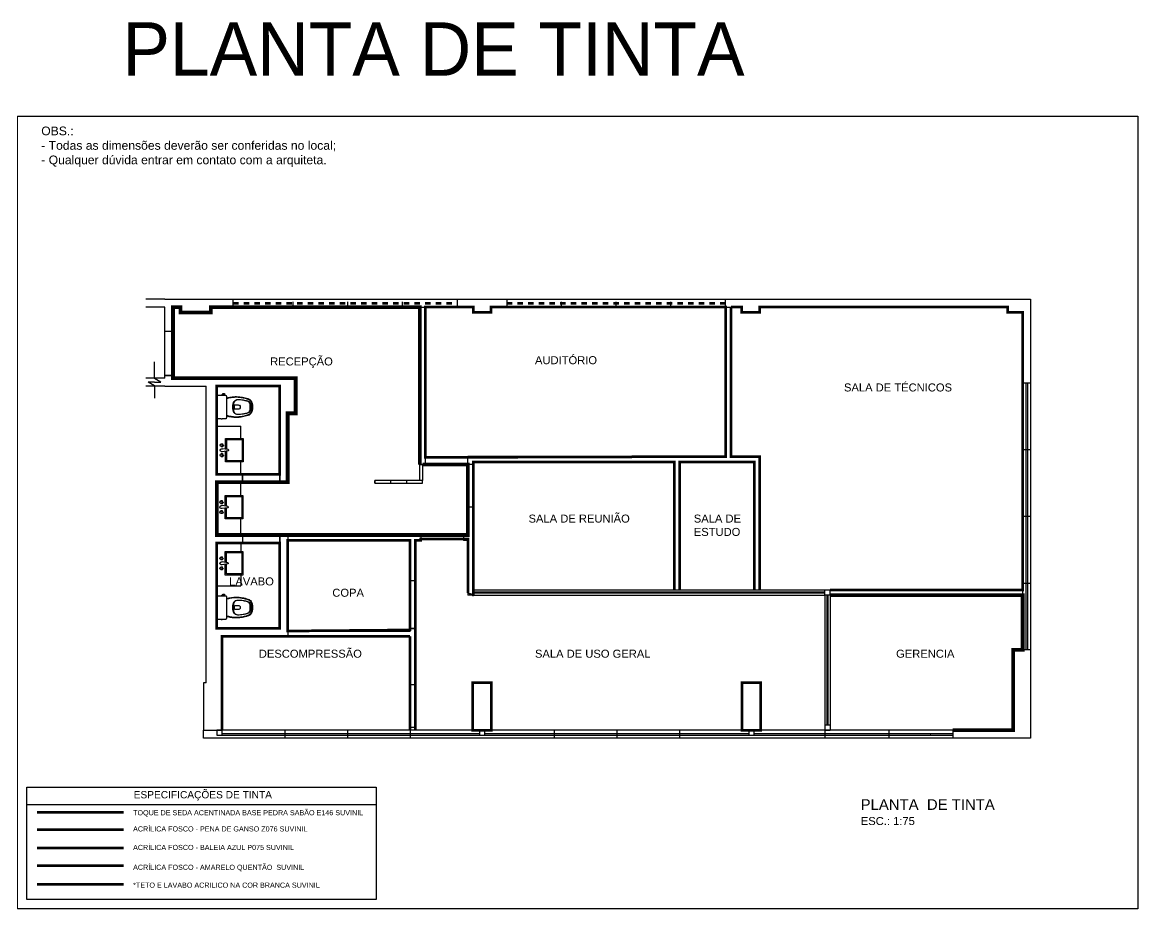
# Model space of a CAD drawing. Header units: millimetres. Extents: x 7034 to 7235, y -465 to -380.
# Drawn here: x 7166.27 to 7187.19, y -396.42 to -379.81 of the extents above; entities that cross this region are included whole.
import ezdxf

# ---------------------------------------------------------------- set-up
doc = ezdxf.new("R2010")
doc.units = ezdxf.units.MM
doc.header["$LTSCALE"] = 0.005
doc.linetypes.add('CONTINUO', pattern=[0])
doc.linetypes.add('DASHED', pattern=[19.049999999999997, 12.7, -6.35])
doc.layers.get('0').update_dxf_attribs({"linetype": 'CONTINUO'})
for name, color, linetype, lineweight in [('0-LAYOUT', 250, 'Continuous', 25), ('ARQ-TXT-GER', 250, 'Continuous', 25), ('TEXTO', 7, 'Continuous', 15)]:
    doc.layers.add(name, color=color, linetype=linetype, lineweight=lineweight)
for name, color, linetype in [('252', 252, 'Continuous'), ('ARQ-PEITORIAL', 4, 'Continuous'), ('ARQ_ALVENARIA', 6, 'Continuous'), ('ARQ_ESQUADRIA', 5, 'Continuous'), ('ARQ_JANELAALTA', 150, 'DASHED'), ('ARQ_MOBILIARIO 1', 8, 'Continuous'), ('ARQ_SOLEIRA', 250, 'CONTINUO'), ('ARQ_TXT_AMBIENTE', 3, 'Continuous'), ('JANELA', 10, 'Continuous'), ('NN_DETALHES PRETO', 250, 'Continuous'), ('NN_PISO', 8, 'Continuous'), ('TEXTO INTERPAM', 255, 'Continuous'), ('TEXTOF', 7, 'Continuous')]:
    doc.layers.add(name, color=color, linetype=linetype)
doc.styles.add('ARIAL', font='arial.ttf', dxfattribs={"height": 2.5})
doc.styles.add('geometric', font='')
doc.styles.get("Standard").update_dxf_attribs({"font": 'arial.ttf'})
doc.styles.add('VERDANA', font='verdana.ttf')
doc.styles.get('geometric').set_extended_font_data('Geometr415 Blk BT')

# ---------------------------------------------------------------- blocks, each defined once
blk = doc.blocks.new('cbtorb2')
at = {"layer": '252'}
for p, q in [((-0.0100001511841583, -0.0903682738814951), (-0.0236593719894245, -0.0080767640220074)), ((-0.008817840690881, -0.0974912362385112), (-0.0100001511841583, -0.0903682738814951)), ((0.0088178406904262, -0.0974912362385112), (0.010000151183931, -0.0903682738803582)), ((0.010000151183931, -0.0903682738803582), (0.0236593719891971, -0.0080767640226895))]:
    blk.add_line(p, q, dxfattribs=at)
for centre in [(-0.0773503125608386, 0), (0.0773503125608386, 0)]:
    blk.add_circle(centre, 0.017, dxfattribs=at)
for centre, radius, start, end in [((-0.0773503125608386, 0), 0.025, 341.1512785890035, 198.8487214105101), ((0, 0), 0.025, 341.1512785890035, 198.8487214105101), ((0.0773503125608386, 0), 0.025, 341.1512785890035, 198.8487214105101), ((-0.0773503125608386, 0), 0.025, 198.8487214105101, 216.2315974315187), ((-0.0927365353340974, -0.0318303614233173), 0.0177112155686246, 22.74718849353427, 105.6562407965763), ((-0.0773503125608386, 0), 0.025, 272.1718318585977, 341.1512785890035), ((0, -0.0937561461671521), 0.0105584422304409, 161.2845394093402, 18.71546059729254), ((-9.095e-13, -0.0922337912134026), 0.0102662087756755, 210.8045877438589, 329.1954122600442), ((0.0773503125608386, 0), 0.025, 198.8487214105101, 216.2315974315187), ((0.0619640897875797, -0.0318303614233173), 0.0177112155686246, 22.74718849353427, 105.6562407965763), ((0.0773503125608386, 0), 0.025, 272.1718318585977, 341.1512785890035)]:
    blk.add_arc(centre, radius, start, end, dxfattribs=at)
blk = doc.blocks.new('Baci01p')
for points in [[(0.1699999999999999, 0), (0.1699999999999999, 0.2050000000000001, 0.05937290099191531), (0.1694589850510457, 0.2098413457263408, 0.3335089699538888), (0.1540000000000017, 0.2219999999999995), (0.1354999999999986, 0.2219999999999995), (0.1044999999999998, 0.2219999999999995), (0.09399999999999942, 0.2219999999999995), (0.09399999999999942, 0.2248279236721178, 0.2522512448454106), (0.09389793790683498, 0.2250758726809341, 0.1601030076896531), (0.08499999999999908, 0.2279999999999998, 0.1601030076896531), (0.07610206209316495, 0.2250758726809341, 0.2522512448454106), (0.07599999999999874, 0.2248279236721178), (0.07599999999999874, 0.2219999999999995), (0.01699999999999946, 0.2219999999999995, 0.3278527047881943), (0.0002957681976631932, 0.2069336982250078, 0.08763668506903421), (0, 0.2038278795226791), (0, 0), (0, -0.2038278795226791, 0.08763668506903421), (0.0002957681976631932, -0.2069336982250078, 0.3278527047881943), (0.01699999999999946, -0.2219999999999995), (0.07599999999999874, -0.2219999999999995), (0.07599999999999874, -0.2248279236721178, 0.2522512448454106), (0.07610206209316495, -0.2250758726809341, 0.1601030076896531), (0.08499999999999908, -0.2279999999999998, 0.1601030076896531), (0.09389793790683498, -0.2250758726809341, 0.2522512448454106), (0.09399999999999942, -0.2248279236721178), (0.09399999999999942, -0.2219999999999995), (0.1044999999999998, -0.2219999999999995), (0.1044999999999998, -0.2360000000000007), (0.1019999999999985, -0.2360000000000007), (0.1019999999999985, -0.2520000000000007), (0.1199999999999992, -0.2520000000000007), (0.1379999999999999, -0.2520000000000007), (0.1379999999999999, -0.2360000000000007), (0.1354999999999986, -0.2360000000000007), (0.1354999999999986, -0.2219999999999995), (0.1540000000000017, -0.2219999999999995, 0.3335089699538888), (0.1694589850510457, -0.2098413457263408, 0.05937290099191531), (0.1699999999999999, -0.2050000000000001)], [(0.2909998129588782, 0, 0.04133135559624515), (0.2955581573031427, -0.06083969950521251, 0.1293446299963038), (0.3126799773554438, -0.1035731482733624, 0.234637925005235), (0.3849518165122596, -0.1404998435258218, 0.04466605005273711), (0.4859920388081633, -0.1319176123633881, 0.0315153830845568), (0.566482558319759, -0.1138177095378587, 0.1510631570335134), (0.5992881471407205, -0.09519855931716847, 0.1480944581692161), (0.6192417853829824, -0.05876330133837904, 0.03107332513318382), (0.6214176535137312, -0.04514838429416912, 0.03505525793107479), (0.625501237694662, -1.77635683940025e-15, 0.03505525793107479), (0.6214176535137312, 0.04514838429416557, 0.03107332513318382), (0.6192417853829824, 0.05876330133837548, 0.1480944581692161), (0.5992881471407205, 0.09519855931716847, 0.1510631570335134), (0.566482558319759, 0.1138177095378587, 0.0315153830845568), (0.4859920388081633, 0.1319176123633881, 0.04466605005273711), (0.3849518165122596, 0.1404998435258218, 0.234637925005235), (0.3126799773554438, 0.1035731482733624, 0.1293446299963038), (0.2955581573031427, 0.06083969950521251, 0.04133135559624515)], [(0.2969999999999988, 0, -0.04143400208099974), (0.301499999999999, 0.0600000000000005, -0.1296514932269053), (0.317499999999999, 0.09999999999999964, -0.2345827443842264), (0.3849999999999998, 0.1344999999999992, -0.04467785021538572), (0.4849999999999994, 0.1259999999999994, -0.03161394173064072), (0.5649999999999995, 0.1080000000000005, -0.1524771551135372), (0.5949999999999989, 0.0909999999999993, -0.1487248664094083), (0.6133781700771817, 0.05749058438797761, -0.03162437673307142), (0.6154635981514982, 0.04438194361252101, -0.03511269812184045), (0.6194999999999986, -1.77635683940025e-15, -0.03511269812184045), (0.6154635981514982, -0.04438194361252101, -0.03162437673307142), (0.6133781700771817, -0.05749058438797761, -0.1487248664094083), (0.5949999999999989, -0.0909999999999993, -0.1524771551135372), (0.5649999999999995, -0.1080000000000005, -0.03161394173064072), (0.4849999999999994, -0.1259999999999994, -0.04467785021538572), (0.3849999999999998, -0.1344999999999992, -0.2345827443842264), (0.317499999999999, -0.09999999999999964, -0.1296514932269053), (0.301499999999999, -0.0600000000000005, -0.04143400208099974)], [(0.391, -0.04000000000000092, 0.1644436537586213), (0.4149999999999991, -0.03200000000000003, 0.2459361911594144), (0.4299999999999997, 0, 0.2459361911594143), (0.4149999999999991, 0.03200000000000003, 0.1644436537586214), (0.391, 0.03999999999999915), (0.3259999999999987, 0.03999999999999915, 0.1088847575125974), (0.3259999999999987, -0.04000000000000092)]]:
    blk.add_lwpolyline(points, format="xyb", close=True)
for points in [[(0.07599999999999874, 0.2219999999999995), (0.09399999999999942, 0.2219999999999995)], [(0.09299999999999997, 0.2245000000000008), (0.08499999999999908, 0.2245000000000008), (0.07699999999999996, 0.2245000000000008)], [(0.07599999999999874, -0.2219999999999995), (0.09399999999999942, -0.2219999999999995)], [(0.09299999999999997, -0.2245000000000008), (0.08499999999999908, -0.2245000000000008), (0.07699999999999996, -0.2245000000000008)], [(0.1044999999999998, -0.2219999999999995), (0.1354999999999986, -0.2219999999999995)], [(0.1044999999999998, -0.2360000000000007), (0.1199999999999992, -0.2360000000000007), (0.1354999999999986, -0.2360000000000007)]]:
    blk.add_lwpolyline(points)
for points in [[(0.1699999999999999, -0.1669999999999998, -0.003881929078519506), (0.2050000000000001, -0.1765000000000008, 0.02425756239482044), (0.2850000000000001, -0.1905000000000001, 0.02486024796197392), (0.3349999999999991, -0.1944999999999997, 0.03332408691347445), (0.3849999999999998, -0.1940000000000008, 0.02486024796197258), (0.4249999999999989, -0.1910000000000007, 0.01226809194993841), (0.4749999999999996, -0.1839999999999993, 0.01580632664091846), (0.5250000000000004, -0.1724999999999994, 0.02669851269442687), (0.5749999999999993, -0.157, 0.02191928826320252), (0.5949999999999989, -0.1494999999999997, 0.1746751027355385), (0.6434999999999995, -0.1000000000000014, 0.04545246286727594), (0.6529999999999987, -0.07000000000000206, 0.02285623742685212), (0.6561641352324195, -0.05711848068525782, 0.04128889696696078), (0.660168954986343, -0.03040907055035902, 0.05209103455288976), (0.6605677631020992, -0.02281905188821298, 0.04333022710887817), (0.6609999999999996, -1.77635683940025e-15, 0.04333022710887817), (0.6605677631020992, 0.02281905188820943, 0.05209103455288976), (0.660168954986343, 0.03040907055035547, 0.04128889696696078), (0.6561641352324195, 0.05711848068525249, 0.02285623742685212), (0.6529999999999987, 0.06999999999999851, 0.04545246286727594), (0.6434999999999995, 0.09999999999999787, 0.1746751027355385), (0.5949999999999989, 0.1494999999999997, 0.02191928826320252), (0.5749999999999993, 0.157, 0.02669851269442687), (0.5250000000000004, 0.1724999999999994, 0.01580632664091846), (0.4749999999999996, 0.1839999999999993, 0.01226809194993841), (0.4249999999999989, 0.1910000000000007, 0.02486024796197258), (0.3849999999999998, 0.1939999999999991, 0.03332408691347445), (0.3349999999999991, 0.1944999999999997, 0.02486024796197392), (0.2850000000000001, 0.1905000000000001, 0.02425756239482044), (0.2050000000000001, 0.1765000000000008, -0.003881929078519506), (0.1699999999999999, 0.1669999999999998)], [(0.1730534011485592, 0.1553949691329155, 0.003849140404403052), (0.2079367081753212, 0.1648608393194362, -0.02779899126968955), (0.2984011248522229, 0.1799986451812856, -0.0188834522923371), (0.3355206795505392, 0.182510216439427, -0.03364589520496078), (0.3843892411657706, 0.1820114455495982, -0.01678143371006623), (0.4106260628371317, 0.1804901055747816, -0.01543822665192932), (0.472862524001771, 0.1721904330129576, -0.02371647781564516), (0.5464702044016914, 0.1540124269061192, -0.01357050965586474), (0.5710614823061793, 0.1456622270517549, -0.0218595759926158), (0.5900330491986292, 0.138572203688625, -0.1733445715252455), (0.6325104894716844, 0.09517601186898084, -0.04581358514698848), (0.6413691404052706, 0.06701366143436438, -0.02405797883895561), (0.6444337839661323, 0.05457878724654286, -0.04261444025148031), (0.648232997208984, 0.02902954641400157, -0.06610787779418634), (0.6485231180466666, 0.0225656801870997, -0.04715362036555672), (0.6489697099286271, -1.77635683940025e-15, -0.04715362036555672), (0.6485231180466666, -0.02256568018710325, -0.06610787779418634), (0.648232997208984, -0.02902954641400513, -0.04261444025148031), (0.6444337839661323, -0.05457878724654641, -0.02405797883895561), (0.6413691404052706, -0.06701366143436793, -0.04581358514698848), (0.6325104894716844, -0.09517601186898439, -0.1733445715252455), (0.5900330491986292, -0.138572203688625, -0.0218595759926158), (0.5710614823061793, -0.1456622270517549, -0.01357050965586474), (0.5464702044016914, -0.1540124269061192, -0.02371647781564516), (0.472862524001771, -0.1721904330129576, -0.01543822665192932), (0.4106260628371317, -0.1804901055747816, -0.01678143371006623), (0.3843892411657706, -0.1820114455495982, -0.03364589520496078), (0.3355206795505392, -0.182510216439427, -0.0188834522923371), (0.2984011248522229, -0.1799986451812856, -0.02779899126968955), (0.2079367081753212, -0.1648608393194362, 0.003849140404403052), (0.1730534011485592, -0.1553949691329155)]]:
    blk.add_lwpolyline(points, format="xyb")

msp = doc.modelspace()

# ---------------------------------------------------------------- linework, layer by layer
msp.add_lwpolyline([(7187.186360902482, -381.5699669668534), (7187.186360902482, -396.4199669668361), (7166.186360902504, -396.4199669668361), (7166.186360902504, -381.5699669668534)], close=True)
at = {"color": 105}
for points, const_width in [([(7173.729295719349, -388.0968765401429), (7173.72929571937, -385.1468765401439), (7169.80929571935, -385.1468765401438), (7169.80929571935, -385.2468765401438), (7169.239295719351, -385.2468765401438), (7169.239295719351, -385.1468765401451), (7169.09929571935, -385.1468765401438), (7169.099295719351, -386.4768765401437), (7171.39929571935, -386.4768765401428), (7171.39929571935, -387.1368765401426), (7171.24929571935, -387.1368765401428), (7171.249295719351, -388.4268765401404), (7169.91929571935, -388.4268765401426), (7169.91929571935, -389.4168765401438), (7173.744295719353, -389.416876540109), (7174.629295719348, -389.416876540109), (7174.629295719365, -388.0968765401428), (7173.779295719353, -388.0968765401428)], 0.07), ([(7181.41929571935, -390.5468765401423), (7185.02929571935, -390.5468765401432), (7185.02929571935, -391.5668765401438), (7184.84929571935, -391.5668765401438), (7184.84929571935, -393.0768765401431), (7183.719295719351, -393.0768765401431)], 0.07), ([(7166.551176368421, -394.612332371101), (7168.176092431361, -394.612332371101)], 0.05)]:
    msp.add_lwpolyline(points, dxfattribs=dict(at, const_width=const_width))
at = {"color": 37, "const_width": 0.05}
for points in [[(7173.829295719355, -385.1468765401439), (7173.829295719355, -387.9633388153396), (7179.459295719348, -387.9468765401441), (7179.459295719349, -385.1468765401465), (7175.05929571935, -385.1468765401438), (7175.05929571935, -385.2468765401441), (7174.72929571935, -385.246876540145), (7174.72929571935, -385.1468765401438), (7173.829295719355, -385.1468765401443)], [(7181.419295719351, -390.4468765401419), (7185.02929571935, -390.4468765401419), (7185.02929571935, -385.2468765401441), (7184.74929571935, -385.2468765401441), (7184.74929571935, -385.1968765401439), (7184.74929571935, -385.1468765401438), (7180.09929571935, -385.1468765401438), (7180.09929571935, -385.2468765401432), (7179.75929571935, -385.246876540145), (7179.75929571935, -385.1468765401438), (7179.60929571935, -385.1468765401433), (7179.55929571935, -385.1468765401431)], [(7179.55929571935, -385.146876540148), (7179.55929571935, -387.946876540144), (7180.099295719351, -387.946876540144), (7180.099295719351, -390.4468765401419)], [(7178.499295719351, -390.4468765401429), (7178.49929571935, -388.0468765401428), (7174.729295719364, -388.0468765401429), (7174.729295719349, -390.5468765401414)], [(7178.59929571935, -390.4468765401429), (7178.599295719349, -390.4468765401429), (7178.599295719349, -388.0468765401427), (7179.999295719351, -388.0468765401433), (7179.999295719352, -390.4468765401429)], [(7173.744295719354, -389.4668765401449), (7173.744295719358, -389.5168765401378), (7173.64429571935, -389.5168765401378), (7173.644295719353, -393.0768765401441)], [(7173.744295719356, -389.4918765401414), (7174.629295719348, -389.4918765401413), (7174.62929571935, -390.5468765401423), (7174.729295719349, -390.5468765401414)], [(7166.551176368421, -394.936395039902), (7168.176092431361, -394.936395039902)]]:
    msp.add_lwpolyline(points, dxfattribs=at)
at = {"color": 9, "const_width": 0.05}
for points in [[(7169.91929571935, -386.6268765401415), (7171.099295719351, -386.6268765401415), (7171.099295719351, -388.2768765401402), (7169.91929571935, -388.2768765401402)], [(7169.91929571935, -389.5668765401435), (7171.09929571935, -389.5668765401435), (7171.09929571935, -391.1668765401487), (7169.91929571935, -391.1668765401487)]]:
    msp.add_lwpolyline(points, close=True, dxfattribs=at)
at = {"color": 152, "true_color": 0x2776bb, "const_width": 0.05}
for points in [[(7173.54429571935, -389.516876540146), (7171.24929571935, -389.516876540146), (7171.24929571935, -391.2168765401456), (7173.54429571935, -391.1918765401463), (7173.544295719227, -389.5168765401524)], [(7166.551176368421, -395.2818078640447), (7168.176092431361, -395.2818078640447)]]:
    msp.add_lwpolyline(points, dxfattribs=at)
at = {"color": 40, "const_width": 0.05}
for points in [[(7173.544295719354, -391.3168765401458), (7173.544295719351, -391.3168765401458), (7169.993970593638, -391.3168765401457), (7169.993970593638, -391.3168765401457), (7169.993970593638, -391.3168765401457), (7169.993970593638, -391.3168765401457)], [(7166.551176368421, -395.612993001995), (7168.176092431361, -395.612993001995)]]:
    msp.add_lwpolyline(points, dxfattribs=at)
at = {"color": 9, "const_width": 0.05}
for points in [[(7170.01929571935, -393.0768765401431), (7170.01929571935, -392.1868765401428), (7170.019295719349, -392.1868765401427), (7170.019295719349, -391.3168765401457)], [(7173.544295719351, -391.3168765401458), (7173.54429571935, -393.076876540144)], [(7166.551176368421, -395.9649476134768), (7168.176092431361, -395.9649476134768)]]:
    msp.add_lwpolyline(points, dxfattribs=at)
at = {"color": 37, "const_width": 0.05}
for points in [[(7175.06929571935, -393.0768765401431), (7175.06929571935, -392.1868765401428), (7174.71929571935, -392.1868765401428), (7174.71929571935, -393.076876540144)], [(7180.11929571935, -393.0768765401431), (7180.11929571935, -392.1868765401428), (7179.76929571935, -392.1868765401428), (7179.76929571935, -393.076876540144)]]:
    msp.add_lwpolyline(points, close=True, dxfattribs=at)
at = {"layer": '0-LAYOUT', "linetype": 'ByBlock'}
msp.add_point((7183.303094480221, -393.1699306502588), dxfattribs=at)
at = {"layer": '252'}
for points in [[(7170.085621499489, -387.8092235101822), (7170.085621499489, -387.6068765401433), (7170.415621499489, -387.606876540143), (7170.41562149949, -388.046876540143), (7170.08562149949, -388.0468765401434), (7170.085621499489, -387.8461690014765)], [(7170.10562149949, -387.8125432258681), (7170.105621499489, -387.6268765401434), (7170.395621499489, -387.6268765401428), (7170.39562149949, -388.026876540143), (7170.10562149949, -388.0268765401434), (7170.10562149949, -387.8428492857904)], [(7170.079295719342, -388.8761164317734), (7170.079295719342, -388.6737694617345), (7170.409295719342, -388.6737694617341), (7170.409295719342, -389.1137694617341), (7170.079295719343, -389.1137694617345), (7170.079295719342, -388.9130619230676)], [(7170.099295719342, -388.8794361474593), (7170.099295719341, -388.6937694617345), (7170.389295719341, -388.693769461734), (7170.389295719342, -389.0937694617342), (7170.099295719342, -389.0937694617346), (7170.099295719342, -388.9097422073816)], [(7170.079295719341, -389.9292235101867), (7170.079295719341, -389.7268765401478), (7170.409295719341, -389.7268765401474), (7170.409295719342, -390.1668765401474), (7170.079295719342, -390.1668765401478), (7170.079295719341, -389.9661690014809)], [(7170.099295719341, -389.9325432258726), (7170.09929571934, -389.7468765401478), (7170.38929571934, -389.7468765401472), (7170.389295719341, -390.1468765401474), (7170.099295719341, -390.1468765401478), (7170.099295719341, -389.9628492857948)]]:
    msp.add_lwpolyline(points, dxfattribs=at)
at = {"layer": 'ARQ-PEITORIAL'}
for p, q in [((7173.72929571937, -385.1468765401439), (7173.729295719371, -388.0968765401428)), ((7173.829295719355, -385.1468765401439), (7173.829295719357, -388.0968765401428)), ((7179.45929571935, -385.1468765401469), (7179.459295719348, -387.9468765401441)), ((7179.55929571935, -385.1468765401469), (7179.559295719348, -387.946876540144)), ((7168.752318489177, -386.4821527685327), (7168.752318489177, -386.1685483295319)), ((7168.752318489177, -386.5514348008369), (7168.632318489178, -386.5514348008369)), ((7168.752318489177, -386.6207168331402), (7168.632318489178, -386.5514348008369)), ((7168.872318489178, -386.5514348008369), (7168.752318489177, -386.482152768533)), ((7168.752318489177, -386.5514348008369), (7168.872318489178, -386.5514348008369)), ((7168.752318489178, -386.620716833141), (7168.752318489177, -386.8510518477376)), ((7185.02929571935, -386.5668765401438), (7185.02929571935, -391.5668765401438)), ((7185.17929571935, -386.5668765401438), (7185.17929571935, -391.5668765401438)), ((7173.829295719357, -388.0968765401428), (7173.729295719349, -388.0968765401429)), ((7179.459295719348, -387.9468765401441), (7174.629295719365, -387.9468765401497)), ((7174.629295719365, -388.0968765401428), (7174.629295719365, -387.9468765401443)), ((7174.729295719364, -388.0968765401437), (7174.629295719365, -388.0968765401428)), ((7178.499295719349, -388.0468765401428), (7174.729295719364, -388.0468765401429)), ((7174.729295719364, -388.0968765401428), (7174.729295719364, -388.0468765401428)), ((7178.49929571935, -388.0468765401428), (7178.499295719351, -390.4468765401429)), ((7178.599295719349, -388.0468765401427), (7178.59929571935, -390.4468765401429)), ((7179.999295719351, -388.0468765401428), (7178.599295719349, -388.0468765401427)), ((7180.099295719351, -387.9468765401441), (7179.55929571935, -387.946876540144)), ((7179.999295719351, -388.0468765401428), (7179.99929571935, -390.4468765401429)), ((7180.099295719351, -387.9468765401441), (7180.099295719351, -390.446876540142)), ((7174.629295719348, -388.896876540153), (7174.629295719348, -389.4168765401462)), ((7174.729295719367, -388.8968765401539), (7174.629295719367, -388.896876540153)), ((7174.72929571935, -388.896876540154), (7174.729295719351, -390.5468765401414)), ((7171.24929571935, -389.4168765401456), (7173.64429571935, -389.4168765401456)), ((7171.24929571935, -389.516876540146), (7173.54429571935, -389.516876540146)), ((7173.54429571935, -389.516876540146), (7173.544295719351, -390.2668765401475)), ((7173.64429571935, -389.5168765401451), (7173.64429571935, -390.2668765401475)), ((7173.744295719352, -389.5168765401378), (7173.64429571935, -389.5168765401451)), ((7173.744295719353, -389.4168765401448), (7173.744295719354, -389.5168765401451)), ((7174.629295719349, -389.4168765401462), (7174.544295719363, -389.416876540152)), ((7174.544295719363, -389.416876540152), (7174.544295719363, -389.5168765401456)), ((7174.629295719348, -389.5168765401456), (7174.629295719349, -390.5468765401423)), ((7173.544295719351, -390.2668765401475), (7173.64429571935, -390.2668765401475)), ((7174.729295719349, -390.5468765401423), (7174.62929571935, -390.5468765401423)), ((7181.419295719351, -390.4468765401419), (7185.029295719351, -390.4468765401429)), ((7181.419295719348, -390.546876540143), (7181.419295719351, -390.4471038498856)), ((7181.41929571935, -390.5468765401423), (7185.029295719351, -390.5468765401432)), ((7171.24929571935, -391.2168765401456), (7173.544295719351, -391.2168765401457)), ((7173.54429571935, -391.1668765401463), (7173.54429571935, -391.2168765401462)), ((7171.24929571935, -391.3168765401456), (7173.544295719351, -391.3168765401458)), ((7173.544295719354, -391.3168765401458), (7173.544295719354, -392.2268765401447)), ((7173.644295719356, -392.2268765401448), (7173.544295719355, -392.2268765401447)), ((7173.644295719352, -393.026876540144), (7173.544295719351, -393.026876540144)), ((7173.544295719351, -393.026876540144), (7173.544295719352, -393.0768765401442)), ((7173.644295719352, -393.026876540144), (7173.644295719353, -393.0768765401441)), ((7181.319295719351, -392.976876540144), (7181.419295719351, -392.9768765401431)), ((7181.319295719351, -392.976876540144), (7181.319295719352, -393.076876540144)), ((7181.319295719351, -393.076876540144), (7181.419295719352, -393.0768765401431)), ((7181.419295719351, -392.9768765401431), (7181.419295719351, -393.0768765401431))]:
    msp.add_line(p, q, dxfattribs=at)
for points in [[(7173.744295719353, -389.4168765401453), (7173.644295719352, -389.4168765401457)], [(7174.62929571935, -390.4468765401443), (7174.62929571935, -389.5168765401456), (7174.544295719363, -389.5168765401451)], [(7173.54429571935, -391.1668765401463), (7173.644295719349, -391.1668765401465), (7173.644295719349, -391.3668765401457), (7173.644295719354, -392.2268765401448)]]:
    msp.add_lwpolyline(points, dxfattribs=at)
at = {"layer": 'ARQ_ALVENARIA'}
for p, q in [((7168.94929571935, -384.9968765401432), (7168.588260332815, -384.9968765401432)), ((7168.94929571935, -384.9968765401432), (7185.17929571935, -384.9968765401459)), ((7170.229295719349, -385.1468765401456), (7170.229295719349, -384.9968765401441)), ((7174.42929571935, -384.9968765401441), (7174.42929571935, -385.1468765401428)), ((7175.35929571935, -384.9968765401441), (7175.35929571935, -385.1468765401447)), ((7179.45929571935, -385.1468765401438), (7179.45929571935, -384.996876540145)), ((7185.17929571935, -384.9968765401459), (7185.17929571935, -386.5668765401438)), ((7168.94929571935, -385.1468765401438), (7168.588260332815, -385.1468765401438)), ((7168.94929571935, -385.5968765401427), (7168.94929571935, -385.1468765401438)), ((7169.09929571935, -385.1468765401438), (7169.09929571935, -385.5968765401427)), ((7169.239295719351, -385.1468765401438), (7169.09929571935, -385.1468765401437)), ((7169.239295719351, -385.1468765401438), (7169.23929571935, -385.2468765401437)), ((7169.80929571935, -385.1468765401438), (7174.72929571935, -385.1468765401438)), ((7169.80929571935, -385.1468765401438), (7169.80929571935, -385.2468765401437)), ((7174.72929571935, -385.1468765401438), (7174.72929571935, -385.246876540145)), ((7175.05929571935, -385.1468765401438), (7175.35929571935, -385.1468765401447)), ((7175.05929571935, -385.1468765401438), (7175.05929571935, -385.2468765401441)), ((7175.35929571935, -385.1468765401447), (7179.45929571935, -385.1468765401465)), ((7179.45929571935, -385.1468765401428), (7179.75929571935, -385.1468765401438)), ((7179.75929571935, -385.1468765401438), (7179.75929571935, -385.246876540145)), ((7180.09929571935, -385.1468765401438), (7184.74929571935, -385.1468765401438)), ((7180.09929571935, -385.1468765401438), (7180.09929571935, -385.2468765401432)), ((7184.74929571935, -385.1468765401438), (7184.74929571935, -385.2468765401441)), ((7169.23929571935, -385.2468765401438), (7169.80929571935, -385.2468765401438)), ((7175.05929571935, -385.2468765401441), (7174.72929571935, -385.246876540145)), ((7180.09929571935, -385.2468765401432), (7179.75929571935, -385.246876540145)), ((7184.74929571935, -385.2468765401441), (7185.02929571935, -385.2468765401441)), ((7185.02929571935, -385.2468765401441), (7185.02929571935, -386.5668765401438)), ((7168.949295719352, -385.5968765401427), (7169.099295719352, -385.5968765401427)), ((7168.94929571935, -386.4268765401435), (7169.099295719351, -386.4268765401426)), ((7168.94929571935, -386.4768765401428), (7168.94929571935, -386.4268765401417)), ((7169.099295719351, -386.4268765401426), (7169.099295719351, -386.4768765401437)), ((7168.94929571935, -386.4768765401437), (7168.588260332815, -386.4768765401436)), ((7168.94929571935, -386.6268765401424), (7168.588260332816, -386.6268765401424)), ((7168.94929571935, -386.6268765401424), (7169.71929571935, -386.6268765401415)), ((7169.099295719351, -386.4768765401437), (7171.39929571935, -386.4768765401428)), ((7169.71929571935, -392.1868765401428), (7169.71929571935, -386.6268765401415)), ((7169.91929571935, -386.6268765401415), (7171.09929571935, -386.6268765401424)), ((7169.91929571935, -388.2768765401426), (7169.91929571935, -386.6268765401415)), ((7171.099295719351, -388.4268765401404), (7171.09929571935, -386.6268765401424)), ((7171.39929571935, -386.4768765401428), (7171.39929571935, -387.1368765401426)), ((7185.02929571935, -386.5668765401438), (7185.17929571935, -386.5668765401438)), ((7171.249295719351, -388.4268765401404), (7171.24929571935, -387.1368765401417)), ((7171.39929571935, -387.1368765401426), (7171.24929571935, -387.1368765401417)), ((7169.919295719348, -388.2768765401426), (7170.399295719349, -388.2768765401402)), ((7170.399295719349, -388.2768765401402), (7170.39929571935, -388.4268765401402)), ((7169.919295719351, -389.4168765401429), (7169.91929571935, -388.4268765401426)), ((7169.919295719349, -388.4268765401425), (7170.39929571935, -388.4268765401402)), ((7171.099295719351, -388.4268765401404), (7171.24929571935, -388.4268765401404)), ((7169.91929571935, -389.4168765401429), (7170.39929571935, -389.4168765401429)), ((7169.91929571935, -389.4168765401438), (7170.39929571935, -389.4168765401449)), ((7169.91929571935, -391.1668765401487), (7169.91929571935, -389.5668765401435)), ((7169.91929571935, -389.5668765401434), (7170.39929571935, -389.5668765401458)), ((7170.39929571935, -389.4168765401447), (7170.39929571935, -389.5668765401471)), ((7171.09929571935, -389.4168765401456), (7171.09929571935, -391.1668765401487)), ((7171.24929571935, -389.416876540142), (7171.09929571935, -389.416876540142)), ((7171.24929571935, -389.41687654014), (7171.09929571935, -389.41687654014)), ((7171.24929571935, -389.4168765401456), (7171.24929571935, -391.3168765401456)), ((7169.919295719351, -391.1668765401478), (7171.09929571935, -391.1668765401487)), ((7170.019295719349, -392.1868765401419), (7170.019295719349, -391.3168765401466)), ((7170.019295719349, -391.3168765401456), (7171.24929571935, -391.3168765401456)), ((7185.02929571935, -391.5668765401438), (7184.84929571935, -391.5668765401438)), ((7184.849295719352, -391.5668765401438), (7184.84929571935, -393.0768765401431)), ((7185.17929571935, -391.5668765401438), (7185.02929571935, -391.5668765401438)), ((7185.17929571935, -391.5668765401438), (7185.17929571935, -393.2268765401428)), ((7184.84929571935, -393.0768765401431), (7183.71929571935, -393.0768765401431)), ((7183.71929571935, -393.0768765401431), (7183.71929571935, -393.2268765401428)), ((7185.17929571935, -393.2268765401428), (7183.71929571935, -393.2268765401428))]:
    msp.add_line(p, q, dxfattribs=at)
msp.add_lwpolyline([(7169.71929571935, -392.1868765401428), (7169.66929571935, -392.1868765401428), (7169.66929571935, -393.076876540144), (7170.01929571935, -393.0768765401431), (7170.01929571935, -392.1868765401428), (7170.019295719349, -392.1868765401419)], dxfattribs=at)
at = {"layer": 'ARQ_ESQUADRIA'}
for p, q in [((7185.08929571935, -386.5668765401438), (7185.08929571935, -391.5668765401438)), ((7185.11929571935, -386.5668765401438), (7185.11929571935, -391.5668765401438)), ((7185.02929571935, -387.8168765401438), (7185.17929571935, -387.8168765401438)), ((7185.02929571935, -389.0668765401438), (7185.17929571935, -389.0668765401438)), ((7185.02929571935, -390.3168765401438), (7185.17929571935, -390.3168765401438)), ((7181.319295719348, -390.4868765401422), (7174.729295719349, -390.4868765401439)), ((7181.319295719348, -390.506876540145), (7174.729295719349, -390.5068765401425)), ((7181.359295719346, -390.546876540143), (7181.359295719348, -392.9768765401436)), ((7181.379295719355, -390.546876540143), (7181.37929571935, -392.9768765401436)), ((7170.01929571935, -393.1368765401444), (7174.84429571935, -393.1368765401444)), ((7171.19429571935, -393.076876540144), (7171.19429571935, -393.2268765401409)), ((7172.36929571935, -393.076876540144), (7172.36929571935, -393.2268765401419)), ((7173.54429571935, -393.076876540144), (7173.54429571935, -393.2268765401419)), ((7174.94429571935, -393.1368765401444), (7179.89429571935, -393.1368765401444)), ((7176.24429571935, -393.076876540144), (7176.24429571935, -393.2268765401409)), ((7177.41929571935, -393.076876540144), (7177.41929571935, -393.2268765401419)), ((7178.59429571935, -393.076876540144), (7178.59429571935, -393.2268765401419)), ((7179.99429571935, -393.1368765401444), (7183.71929571935, -393.1368765401444)), ((7181.31929571935, -393.0768765401431), (7181.31929571935, -393.2268765401437)), ((7182.51929571935, -393.0768765401431), (7182.51929571935, -393.2268765401437)), ((7170.01929571935, -393.1668765401448), (7174.84429571935, -393.1668765401442)), ((7174.94429571935, -393.1668765401442), (7179.89429571935, -393.1668765401442)), ((7179.99429571935, -393.1668765401442), (7183.71929571935, -393.1668765401442))]:
    msp.add_line(p, q, dxfattribs=at)
for points in [[(7169.91929571935, -393.0768765401446), (7169.91929571935, -393.1668765401448), (7170.01929571935, -393.1668765401448), (7170.01929571935, -393.0768765401446)], [(7174.84429571935, -393.076876540144), (7174.84429571935, -393.1668765401442), (7174.94429571935, -393.1668765401442), (7174.94429571935, -393.076876540144)], [(7179.89429571935, -393.076876540144), (7179.89429571935, -393.1668765401442), (7179.99429571935, -393.1668765401442), (7179.99429571935, -393.076876540144)]]:
    msp.add_lwpolyline(points, close=True, dxfattribs=at)
for p in [(7185.02929571935, -387.8168765401438), (7185.02929571935, -389.0668765401438), (7185.02929571935, -390.3168765401438), (7176.24429571935, -393.076876540144), (7177.41929571935, -393.076876540144), (7178.59429571935, -393.076876540144)]:
    msp.add_point(p, dxfattribs=at)
at = {"layer": 'ARQ_JANELAALTA', "ltscale": 0.5}
for p, q in [((7171.35429571935, -385.1468765401456), (7171.35429571935, -384.9968765401441)), ((7172.37929571935, -385.1468765401456), (7172.37929571935, -384.9968765401441)), ((7173.404295719351, -385.1468765401456), (7173.404295719351, -384.9968765401441)), ((7176.38429571935, -385.1468765401456), (7176.38429571935, -384.9968765401441)), ((7177.40929571935, -385.1468765401456), (7177.40929571935, -384.9968765401441)), ((7178.43429571935, -385.1468765401456), (7178.43429571935, -384.9968765401441)), ((7170.229295719349, -385.0618765401446), (7174.42929571935, -385.0618765401446)), ((7170.229295719349, -385.0818765401432), (7174.42929571935, -385.0818765401451)), ((7175.35929571935, -385.0618765401446), (7179.45929571935, -385.0618765401446)), ((7175.35929571935, -385.0818765401451), (7179.45929571935, -385.0818765401451))]:
    msp.add_line(p, q, dxfattribs=at)
for p in [(7172.37929571935, -385.1468765401456), (7173.404295719351, -385.1468765401456), (7176.38429571935, -385.1468765401456), (7177.40929571935, -385.1468765401456), (7178.43429571935, -385.1468765401456)]:
    msp.add_point(p, dxfattribs=at)
at = {"layer": 'ARQ_MOBILIARIO 1', "linetype": 'Continuous'}
for p, q in [((7172.630840022608, -385.1468765401438), (7173.030840022608, -385.1468765401438)), ((7169.919295719345, -387.3768765401435), (7170.369295719348, -387.3768765401412)), ((7170.369295719349, -387.606876540143), (7170.369295719349, -387.3768765401413)), ((7170.369295719349, -388.2768765401435), (7170.369295719349, -388.046876540143)), ((7170.369295719351, -388.6737694617364), (7170.369295719351, -388.426876540138)), ((7172.883698999904, -388.4482294476899), (7172.883698999904, -388.3968765401431)), ((7173.183698999904, -388.4482294476899), (7173.183698999904, -388.3968765401431)), ((7173.483698999903, -388.4482294476899), (7173.483698999903, -388.3968765401431)), ((7170.369295719352, -389.4168765401405), (7170.369295719352, -389.1137694617342)), ((7170.36929571935, -389.5668765401425), (7170.36929571935, -389.7268765401475)), ((7170.36929571935, -390.1668765401475), (7170.36929571935, -390.3668765401449)), ((7169.919295719346, -390.3668765401425), (7170.36929571935, -390.3668765401449))]:
    msp.add_line(p, q, dxfattribs=at)
for points in [[(7173.77929571935, -388.0968765401429), (7173.77929571935, -388.3968765401431), (7173.729295719349, -388.3968765401431), (7173.729295719349, -388.0968765401429)], [(7173.77929571935, -388.3968765401431), (7172.883698999905, -388.3968765401484), (7172.883698999904, -388.4482294476952), (7173.779295719349, -388.4482294476899)]]:
    msp.add_lwpolyline(points, close=True, dxfattribs=at)
at = {"layer": 'ARQ_SOLEIRA'}
for points in [[(7168.949295719352, -385.5968765401427), (7169.099295719351, -385.5968765401427), (7169.099295719351, -386.4268765401426), (7168.949295719352, -386.4268765401426)], [(7170.399295719349, -388.2768765401402), (7171.099295719351, -388.2768765401402), (7171.099295719351, -388.4268765401404), (7170.399295719349, -388.4268765401404)], [(7170.39929571935, -389.5668765401458), (7171.09929571935, -389.5668765401458), (7171.09929571935, -389.4168765401456), (7170.39929571935, -389.4168765401456)], [(7173.544295719351, -390.2668765401475), (7173.644295719349, -390.2668765401475), (7173.644295719349, -391.1668765401465), (7173.544295719351, -391.1668765401465)]]:
    msp.add_lwpolyline(points, close=True, dxfattribs=at)
at = {"layer": 'JANELA'}
for p, q in [((7174.72929571935, -390.4468765401429), (7181.319295719348, -390.4468765401429)), ((7174.729295719349, -390.5468765401414), (7181.319295719348, -390.5468765401414)), ((7181.319295719362, -390.5468765401415), (7181.319295719364, -392.976876540144)), ((7181.419295719357, -390.5468765401423), (7181.419295719364, -392.9768765401431)), ((7169.66929571935, -393.22687654014), (7169.66929571935, -393.076876540144)), ((7174.71929571935, -393.076876540144), (7170.01929571935, -393.076876540144)), ((7179.76929571935, -393.076876540144), (7175.06929571935, -393.076876540144)), ((7183.71929571935, -393.0768765401431), (7180.11929571935, -393.0768765401431)), ((7183.71929571935, -393.2268765401428), (7169.66929571935, -393.22687654014))]:
    msp.add_line(p, q, dxfattribs=at)
msp.add_lwpolyline([(7181.419295719348, -390.546876540143), (7181.319295719348, -390.546876540143), (7181.319295719348, -390.4468765401418), (7181.419295719351, -390.4468765401419)], dxfattribs=at)
at = {"layer": 'NN_DETALHES PRETO'}
msp.add_lwpolyline([(7166.361555976152, -394.1398164405431), (7172.906906958132, -394.1398164405431), (7172.906906958132, -396.2495075085711), (7166.361555976152, -396.2495075085711)], close=True, dxfattribs=at)
at = {"layer": 'NN_PISO'}
msp.add_line((7173.644295719356, -392.2268765401448), (7173.644295719356, -393.026876540144), dxfattribs=at)
msp.add_lwpolyline([(7166.361555976152, -394.1398164405431), (7172.906906958132, -394.1398164405431), (7172.906906958132, -394.4731896481923), (7166.361555976152, -394.4731896481923)], close=True, dxfattribs=at)

# ---------------------------------------------------------------- block references
at = {"layer": '252', "xscale": -1.203670021924481, "yscale": 1.203670021924481, "zscale": 1.203670021924481, "rotation": 90}
for p in [(7170.015621499489, -387.8276962558295), (7170.009295719342, -388.8945891774206), (7170.009295719341, -389.9476962558339)]:
    msp.add_blockref('cbtorb2', p, dxfattribs=at)
at = {"layer": 'ARQ_MOBILIARIO 1', "linetype": 'Continuous', "xscale": -1, "rotation": 180}
for p in [(7169.92929571935, -387.0187745502241), (7169.92929571935, -390.776205008298)]:
    msp.add_blockref('Baci01p', p, dxfattribs=at)

# ---------------------------------------------------------------- texts
at = {"layer": 'ARQ-PEITORIAL', "insert": (7168.150558297682, -379.8089030293508), "char_height": 1, "attachment_point": 1, "style": 'geometric'}
msp.add_mtext_dynamic_manual_height_columns('PLANTA DE TINTA', width=18.72151551860952, gutter_width=12.5, heights=[0], dxfattribs=at)
at = {"layer": 'ARQ-TXT-GER', "insert": (7166.629188492636, -381.7627269497683), "char_height": 0.1629283633576503, "width": 6.254521833803668, "attachment_point": 1, "style": 'ARIAL'}
msp.add_mtext('OBS.:\\P- Todas as dimensões deverão ser conferidas no local;\\P- Qualquer dúvida entrar em contato com a arquiteta.', dxfattribs=at)
msp.add_mtext('OBS.:\\P- Todas as dimensões deverão ser conferidas no local;\\P- Qualquer dúvida entrar em contato com a arquiteta.', dxfattribs=at)
at = {"layer": 'ARQ_TXT_AMBIENTE', "char_height": 0.15, "attachment_point": 1}
for s, width, insert in [('AUDITÓRIO', 2.726509724501739, (7175.886142332944, -386.0659184198441)), ('RECEPÇÃO', 2.726509724501739, (7170.920010452574, -386.0893437598939)), ('SALA DE TÉCNICOS', 2.726509724501739, (7181.679730976298, -386.5769164437168)), ('SALA DE REUNIÃO', 2.726509724501739, (7175.765912888333, -389.0342849296405)), ('SALA DE ESTUDO', 0.8860799083822712, (7178.86373255182, -389.0342849296405)), ('    LAVABO', 2.726509724501739, (7169.919295719346, -390.2116582591057)), ('    COPA', 2.726509724501739, (7171.853096141544, -390.4240250857006)), ('DESCOMPRESSÃO', 2.726509724501739, (7170.708173996058, -391.5667424095602)), ('SALA DE USO GERAL', 2.726509724501739, (7175.886142332943, -391.5667424095602)), ('GERENCIA', 2.726509724501739, (7182.656512517345, -391.5668447287962))]:
    msp.add_mtext_dynamic_manual_height_columns(s, width=width, gutter_width=12.5, heights=[0], dxfattribs=dict(at, insert=insert))
at = {"layer": 'TEXTO', "attachment_point": 1}
for s, width, insert, char_height in [('PLANTA  DE TINTA', 4.136294706344162, (7181.992007896636, -394.3682563127183), 0.2), ('ESC.: 1:75', 3.131206702214545, (7181.994881758951, -394.7023617629745), 0.15)]:
    msp.add_mtext_dynamic_manual_height_columns(s, width=width, gutter_width=12.5, heights=[0], dxfattribs=dict(at, insert=insert, char_height=char_height))
at = {"layer": 'TEXTO INTERPAM', "lineweight": 0, "insert": (7168.351345904674, -394.5734816501024), "char_height": 0.09613160867976685, "width": 5.018167212185838, "attachment_point": 1, "style": 'ARIAL'}
msp.add_mtext('{\\C7;TOQUE DE SEDA ACENTINADA BASE PEDRA SABÃO E146 SUVINIL}', dxfattribs=at)
at = {"layer": 'TEXTO INTERPAM', "lineweight": 0, "char_height": 0.09613160867976685, "attachment_point": 1, "style": 'ARIAL'}
for s, insert in [('{\\C7;ACRÍLICA FOSCO - PENA DE GANSO Z076 SUVINIL}', (7168.351345904674, -394.8766763819343)), ('{\\C7;ACRÍLICA FOSCO - BALEIA AZUL P075 SUVINIL}', (7168.351345904674, -395.2242356248555)), ('{\\C7;ACRÍLICA FOSCO - AMARELO QUENTÃO  SUVINIL }', (7168.351345904674, -395.5965162036168)), ('{\\C7;*TETO E LAVABO ACRILICO NA COR BRANCA SUVINIL }', (7168.351345904674, -395.9308016774933))]:
    msp.add_mtext(s, dxfattribs=dict(at, insert=insert))
at = {"layer": 'TEXTOF', "insert": (7168.362380188095, -394.2157450219278), "char_height": 0.1363194865867627, "attachment_point": 1, "style": 'VERDANA'}
msp.add_mtext_dynamic_manual_height_columns('{\\fArial|b0|i0|c0|p34;ESPECIFICAÇÕES DE TINTA}', width=5.203670411873304, gutter_width=25, heights=[0], dxfattribs=at)

doc.saveas('drawing.dxf')
